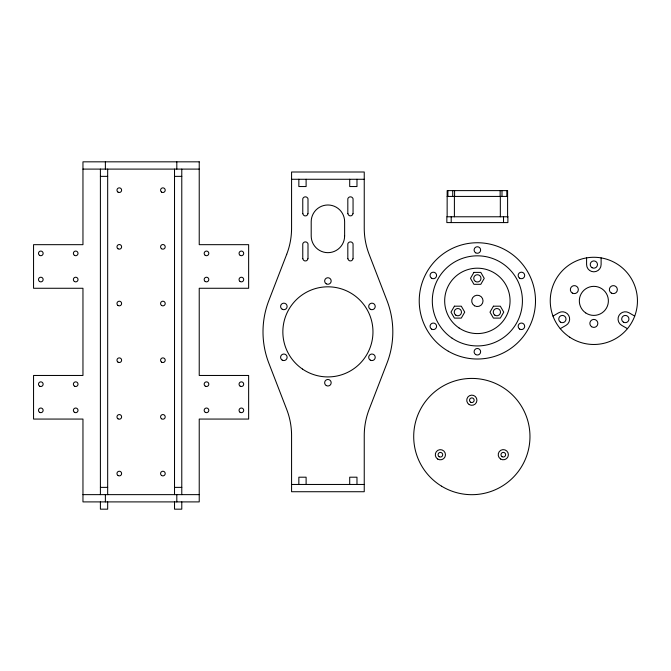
<?xml version="1.0" encoding="UTF-8"?>
<svg xmlns="http://www.w3.org/2000/svg" width="671" height="671" viewBox="0 0 671 671"><rect width="100%" height="100%" fill="white"/><g stroke="black" fill="none" stroke-linecap="round" stroke-linejoin="round"><path stroke-width="1.01" d="M552.988 316.083L558.75 312.753A7.264 7.264 0 0 1 568.681 315.412A7.264 7.264 0 0 1 566.022 325.343L560.251 328.664M82.961 169.1L199.228 169.1M100.398 176.364L107.67 176.364M174.519 176.364L181.782 176.364M291.575 179.274L364.244 179.274M447.138 196.427L507.595 196.427M291.575 484.462L364.244 484.462M100.398 487.372L107.67 487.372M174.519 487.372L181.782 487.372M82.961 494.636L199.228 494.636M634.716 316.083L628.945 312.753A7.264 7.264 0 0 0 619.023 315.412A7.264 7.264 0 0 0 621.682 325.343L627.444 328.664M601.115 257.89L601.115 264.55A7.264 7.264 0 0 1 593.852 271.814A7.264 7.264 0 0 1 586.588 264.55L586.588 257.89M507.595 216.775L507.595 190.614L447.163 190.614L447.138 216.775M506.831 190.614L506.831 196.427M503.527 216.775L503.527 222.587M501.992 190.614L501.992 196.427M500.331 196.427L500.331 216.775M500.138 190.614L500.138 196.427M454.586 190.614L454.586 196.427M454.401 196.427L454.401 216.775M452.74 190.614L452.74 196.427M451.206 216.775L451.206 222.587M447.901 190.614L447.901 196.427M356.98 179.274L356.98 186.538L349.708 186.538L349.708 179.274M356.98 484.462L356.98 477.198L349.708 477.198L349.708 484.462M353.055 213.714L353.055 199.178A2.122 2.122 0 0 0 352.761 198.113L351.872 197.232A2.86 2.86 0 0 0 349.012 197.24L348.115 198.113A2.122 2.122 0 0 0 347.821 199.178L347.821 213.714M353.055 258.763L353.055 244.236A2.122 2.122 0 0 0 352.761 243.162L351.872 242.29A2.86 2.86 0 0 0 349.012 242.29L348.115 243.162A2.122 2.122 0 0 0 347.821 244.236L347.821 258.763M307.997 213.714L307.997 199.178A2.122 2.122 0 0 0 307.704 198.113L306.815 197.232A2.86 2.86 0 0 0 303.955 197.24L303.066 198.113A2.122 2.122 0 0 0 302.764 199.178L302.772 213.714M307.997 258.763L307.997 244.236A2.122 2.122 0 0 0 307.704 243.162L306.815 242.29A2.86 2.86 0 0 0 303.955 242.29L303.066 243.162A2.122 2.122 0 0 0 302.764 244.236L302.772 258.763M306.11 179.274L306.11 186.538L298.847 186.538L298.847 179.274M306.11 484.462L306.11 477.198L298.847 477.198L298.847 484.462M181.782 169.1L181.782 494.636M181.782 501.9L181.782 509.172L174.519 509.172L174.519 501.9M176.809 161.828L176.809 169.1M176.809 494.636L176.809 501.9M174.519 169.1L174.519 494.636M107.67 169.1L107.67 494.636M107.67 501.9L107.67 509.172L100.398 509.172L100.398 501.9M105.381 161.828L105.381 169.1M105.381 494.636L105.381 501.9M100.398 169.1L100.398 494.636M307.88 213.705A2.508 2.508 0 0 1 302.889 213.705M352.929 213.705A2.508 2.508 0 0 1 347.947 213.705M352.929 258.754A2.508 2.508 0 0 1 347.947 258.754M307.88 258.754A2.508 2.508 0 0 1 302.889 258.754M286.702 254.317L268.836 300.566A86.886 86.886 0 0 0 268.836 363.17L286.702 409.411A72.661 72.661 0 0 1 291.575 435.588L291.575 491.726L364.244 491.726L364.244 435.588A72.661 72.661 0 0 1 369.125 409.411L386.982 363.17A86.886 86.886 0 0 0 386.982 300.566L369.125 254.317A72.661 72.661 0 0 1 364.244 228.14L364.244 172.002L291.575 172.002L291.575 228.14A72.661 72.661 0 0 1 286.702 254.317M454.418 306.186L450.979 312.141L454.418 318.104L461.296 318.104L464.735 312.141L461.296 306.186L454.418 306.186M473.927 272.392L470.488 278.356L473.927 284.311L480.805 284.311L484.244 278.356L480.805 272.392L473.927 272.392M493.437 306.186L489.989 312.141L493.437 318.104L500.314 318.104L503.753 312.141L500.314 306.186L493.437 306.186M199.228 161.828L82.961 161.828L82.961 244.672L33.55 244.672L33.55 288.27L82.961 288.27L82.961 375.466L33.55 375.466L33.55 419.065L82.961 419.065L82.961 501.9L199.228 501.9L199.228 419.065L248.639 419.065L248.639 375.466L199.228 375.466L199.228 288.27L248.639 288.27L248.639 244.672L199.228 244.672L199.228 161.828M507.888 216.775L446.844 216.775L446.844 222.587L507.888 222.587L507.888 216.775M344.626 235.949L344.626 221.707A16.716 16.716 0 0 0 327.909 204.99A16.716 16.716 0 0 0 311.201 221.707L311.201 235.949A16.716 16.716 0 0 0 327.909 252.665A16.716 16.716 0 0 0 344.626 235.949M431.545 278.197A3.271 3.271 0 0 0 436.578 275.605A3.271 3.271 0 0 0 431.814 272.543A3.271 3.271 0 0 0 431.545 278.197M475.664 252.808A3.271 3.271 0 0 0 480.637 250.09A3.271 3.271 0 0 0 475.798 247.146A3.271 3.271 0 0 0 475.664 252.808M519.58 278.155A3.271 3.271 0 0 0 524.68 275.68A3.271 3.271 0 0 0 519.983 272.51A3.271 3.271 0 0 0 519.58 278.155M519.648 329.067A3.271 3.271 0 0 0 524.68 326.467A3.271 3.271 0 0 0 519.916 323.405A3.271 3.271 0 0 0 519.648 329.067M475.664 354.54A3.271 3.271 0 0 0 480.637 351.822A3.271 3.271 0 0 0 475.798 348.878A3.271 3.271 0 0 0 475.664 354.54M431.679 329.142A3.271 3.271 0 0 0 436.586 326.316A3.271 3.271 0 0 0 431.679 323.481A3.271 3.271 0 0 0 431.679 329.142M452.111 338.192A45.049 45.049 0 0 0 522.306 304.097A45.049 45.049 0 0 0 457.681 260.356A45.049 45.049 0 0 0 452.111 338.192M448.295 351.227A58.134 58.134 0 0 0 535.5 300.876A58.134 58.134 0 0 0 448.295 250.535A58.134 58.134 0 0 0 448.295 351.227M623.426 322.147A3.632 3.632 0 0 0 628.945 319.136A3.632 3.632 0 0 0 623.577 315.856A3.632 3.632 0 0 0 623.426 322.147M569.721 337.194A43.598 43.598 0 0 0 637.366 303.619A43.598 43.598 0 0 0 574.468 261.824A43.598 43.598 0 0 0 569.721 337.194M560.419 322.105A3.632 3.632 0 0 0 566.014 319.22A3.632 3.632 0 0 0 560.721 315.815A3.632 3.632 0 0 0 560.419 322.105M592.032 267.695A3.632 3.632 0 0 0 597.484 264.55A3.632 3.632 0 0 0 592.032 261.405A3.632 3.632 0 0 0 592.032 267.695M591.612 326.718A3.992 3.992 0 0 0 597.836 323.69A3.992 3.992 0 0 0 592.107 319.815A3.992 3.992 0 0 0 591.612 326.718M572.346 293.076A3.992 3.992 0 0 0 578.343 289.62A3.992 3.992 0 0 0 572.346 286.156A3.992 3.992 0 0 0 572.346 293.076M611.365 293.076A3.992 3.992 0 0 0 617.354 289.62A3.992 3.992 0 0 0 611.365 286.156A3.992 3.992 0 0 0 611.365 293.076M585.708 312.912A14.536 14.536 0 0 0 608.345 301.916A14.536 14.536 0 0 0 587.502 287.809A14.536 14.536 0 0 0 585.708 312.912M500.658 459.048A5.083 5.083 0 0 0 508.392 454.829A5.083 5.083 0 0 0 500.868 450.241A5.083 5.083 0 0 0 500.658 459.048M502.101 456.691A2.323 2.323 0 0 0 505.632 454.762A2.323 2.323 0 0 0 502.193 452.665A2.323 2.323 0 0 0 502.101 456.691M469.188 404.563A5.083 5.083 0 0 0 476.922 400.335A5.083 5.083 0 0 0 469.398 395.756A5.083 5.083 0 0 0 469.188 404.563M470.631 402.206A2.323 2.323 0 0 0 474.162 400.277A2.323 2.323 0 0 0 470.723 398.18A2.323 2.323 0 0 0 470.631 402.206M437.735 459.081A5.083 5.083 0 0 0 445.469 454.854A5.083 5.083 0 0 0 437.945 450.275A5.083 5.083 0 0 0 437.735 459.081M439.178 456.725A2.323 2.323 0 0 0 442.709 454.795A2.323 2.323 0 0 0 439.27 452.699A2.323 2.323 0 0 0 439.178 456.725M441.593 486.198A58.134 58.134 0 0 0 529.956 437.911A58.134 58.134 0 0 0 443.959 385.54A58.134 58.134 0 0 0 441.593 486.198M302.529 369.092A45.049 45.049 0 0 0 372.841 335.232A45.049 45.049 0 0 0 308.366 291.273A45.049 45.049 0 0 0 302.529 369.092M326.274 385.565A3.271 3.271 0 0 0 331.18 382.73A3.271 3.271 0 0 0 326.274 379.903A3.271 3.271 0 0 0 326.274 385.565M370.325 360.134A3.271 3.271 0 0 0 375.232 357.299A3.271 3.271 0 0 0 370.325 354.464A3.271 3.271 0 0 0 370.325 360.134M282.223 360.134A3.271 3.271 0 0 0 287.129 357.299A3.271 3.271 0 0 0 282.223 354.464A3.271 3.271 0 0 0 282.223 360.134M326.274 283.833A3.271 3.271 0 0 0 331.18 280.998A3.271 3.271 0 0 0 326.274 278.171A3.271 3.271 0 0 0 326.274 283.833M370.325 309.264A3.271 3.271 0 0 0 375.232 306.437A3.271 3.271 0 0 0 370.325 303.602A3.271 3.271 0 0 0 370.325 309.264M282.223 309.264A3.271 3.271 0 0 0 287.129 306.437A3.271 3.271 0 0 0 282.223 303.602A3.271 3.271 0 0 0 282.223 309.264M74.389 255.315A2.323 2.323 0 0 0 78.012 253.554A2.323 2.323 0 0 0 74.682 251.298A2.323 2.323 0 0 0 74.389 255.315M39.514 281.476A2.323 2.323 0 0 0 43.137 279.715A2.323 2.323 0 0 0 39.799 277.459A2.323 2.323 0 0 0 39.514 281.476M39.514 255.315A2.323 2.323 0 0 0 43.137 253.554A2.323 2.323 0 0 0 39.799 251.298A2.323 2.323 0 0 0 39.514 255.315M74.389 281.476A2.323 2.323 0 0 0 78.012 279.715A2.323 2.323 0 0 0 74.682 277.459A2.323 2.323 0 0 0 74.389 281.476M205.192 255.315A2.323 2.323 0 0 0 208.807 253.554A2.323 2.323 0 0 0 205.477 251.298A2.323 2.323 0 0 0 205.192 255.315M240.067 281.476A2.323 2.323 0 0 0 243.69 279.715A2.323 2.323 0 0 0 240.352 277.459A2.323 2.323 0 0 0 240.067 281.476M205.192 281.476A2.323 2.323 0 0 0 208.807 279.715A2.323 2.323 0 0 0 205.477 277.459A2.323 2.323 0 0 0 205.192 281.476M240.21 255.399A2.323 2.323 0 0 0 243.699 253.386A2.323 2.323 0 0 0 240.21 251.373A2.323 2.323 0 0 0 240.21 255.399M39.656 412.355A2.323 2.323 0 0 0 43.145 410.342A2.323 2.323 0 0 0 39.656 408.329A2.323 2.323 0 0 0 39.656 412.355M74.389 412.271A2.323 2.323 0 0 0 78.012 410.509A2.323 2.323 0 0 0 74.682 408.253A2.323 2.323 0 0 0 74.389 412.271M39.656 386.202A2.323 2.323 0 0 0 43.145 384.189A2.323 2.323 0 0 0 39.656 382.168A2.323 2.323 0 0 0 39.656 386.202M74.531 386.202A2.323 2.323 0 0 0 78.021 384.189A2.323 2.323 0 0 0 74.531 382.168A2.323 2.323 0 0 0 74.531 386.202M240.21 386.202A2.323 2.323 0 0 0 243.699 384.189A2.323 2.323 0 0 0 240.21 382.168A2.323 2.323 0 0 0 240.21 386.202M205.326 386.202A2.323 2.323 0 0 0 208.815 384.189A2.323 2.323 0 0 0 205.326 382.168A2.323 2.323 0 0 0 205.326 386.202M205.326 412.355A2.323 2.323 0 0 0 208.815 410.342A2.323 2.323 0 0 0 205.326 408.329A2.323 2.323 0 0 0 205.326 412.355M240.067 412.271A2.323 2.323 0 0 0 243.69 410.509A2.323 2.323 0 0 0 240.352 408.253A2.323 2.323 0 0 0 240.067 412.271M161.552 362.105A2.323 2.323 0 0 0 165.209 360.411A2.323 2.323 0 0 0 161.912 358.096A2.323 2.323 0 0 0 161.552 362.105M161.552 305.431A2.323 2.323 0 0 0 165.209 303.737A2.323 2.323 0 0 0 161.912 301.422A2.323 2.323 0 0 0 161.552 305.431M117.953 305.431A2.323 2.323 0 0 0 121.61 303.737A2.323 2.323 0 0 0 118.314 301.422A2.323 2.323 0 0 0 117.953 305.431M117.953 362.105A2.323 2.323 0 0 0 121.61 360.411A2.323 2.323 0 0 0 118.314 358.096A2.323 2.323 0 0 0 117.953 362.105M161.552 418.788A2.323 2.323 0 0 0 165.209 417.094A2.323 2.323 0 0 0 161.912 414.77A2.323 2.323 0 0 0 161.552 418.788M117.953 418.788A2.323 2.323 0 0 0 121.61 417.094A2.323 2.323 0 0 0 118.314 414.77A2.323 2.323 0 0 0 117.953 418.788M161.552 475.462A2.323 2.323 0 0 0 165.209 473.768A2.323 2.323 0 0 0 161.912 471.453A2.323 2.323 0 0 0 161.552 475.462M118.13 475.58A2.323 2.323 0 0 0 121.619 473.567A2.323 2.323 0 0 0 118.13 471.545A2.323 2.323 0 0 0 118.13 475.58M161.552 248.748A2.323 2.323 0 0 0 165.209 247.062A2.323 2.323 0 0 0 161.912 244.739A2.323 2.323 0 0 0 161.552 248.748M117.953 248.748A2.323 2.323 0 0 0 121.61 247.062A2.323 2.323 0 0 0 118.314 244.739A2.323 2.323 0 0 0 117.953 248.748M161.552 192.074A2.323 2.323 0 0 0 165.209 190.379A2.323 2.323 0 0 0 161.912 188.065A2.323 2.323 0 0 0 161.552 192.074M117.953 192.074A2.323 2.323 0 0 0 121.61 190.379A2.323 2.323 0 0 0 118.314 188.065A2.323 2.323 0 0 0 117.953 192.074M474.531 305.791A5.67 5.67 0 0 0 483.036 300.876A5.67 5.67 0 0 0 474.531 295.97A5.67 5.67 0 0 0 474.531 305.791M455.819 315.152A3.632 3.632 0 0 0 461.48 312.401A3.632 3.632 0 0 0 456.272 308.878A3.632 3.632 0 0 0 455.819 315.152M494.837 315.152A3.632 3.632 0 0 0 500.499 312.401A3.632 3.632 0 0 0 495.282 308.878A3.632 3.632 0 0 0 494.837 315.152M475.328 281.367A3.632 3.632 0 0 0 480.99 278.616A3.632 3.632 0 0 0 475.781 275.085A3.632 3.632 0 0 0 475.328 281.367M459.039 327.96A32.703 32.703 0 0 0 509.977 303.217A32.703 32.703 0 0 0 463.074 271.47A32.703 32.703 0 0 0 459.039 327.96"/></g></svg>
